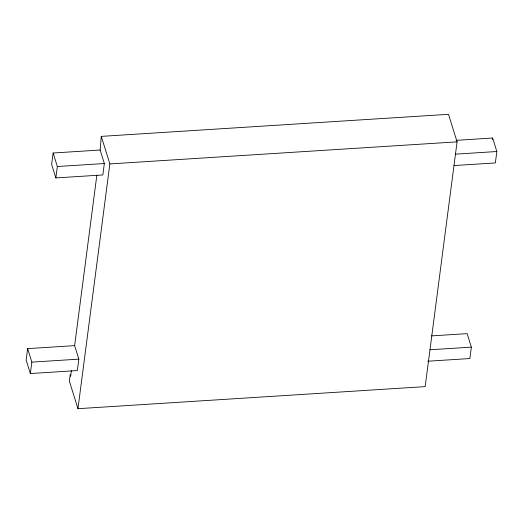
<?xml version="1.0" encoding="UTF-8"?>
<svg xmlns="http://www.w3.org/2000/svg" width="523" height="523" viewBox="0 0 523 523"><rect width="100%" height="100%" fill="white"/><g stroke="black" fill="none" stroke-linecap="round" stroke-linejoin="round"><path stroke-width="0.78" d="M74.632 345.638L27.641 348.625L26.15 360.04L30.354 373.546L77.352 370.559L78.842 359.144L74.632 345.638L96.853 175.172M100.135 150.023L53.137 153.01L51.646 164.418L55.856 177.925L102.848 174.944L104.339 163.529L100.135 150.023L101.285 136.379L448.499 114.315L457.076 141.857L425.173 386.621L77.96 408.685L69.376 381.143L70.206 374.782L70.651 376.207L71.376 370.617M30.354 373.546L31.844 362.132L27.641 348.625M55.856 177.925L57.34 166.517L53.137 153.01M77.96 408.685L109.863 163.921L101.285 136.379M492.444 139.536L492.646 138.013L456.18 140.334M431.495 335.897L467.144 333.635L471.354 347.135L469.863 358.549L427.729 361.223M492.646 138.013L496.85 151.52L495.359 162.934L454.036 165.556M57.34 166.517L104.339 163.529M109.863 163.921L457.076 141.857M455.526 154.148L496.85 151.52M31.844 362.132L78.842 359.144M430.03 349.763L471.354 347.135"/></g></svg>
